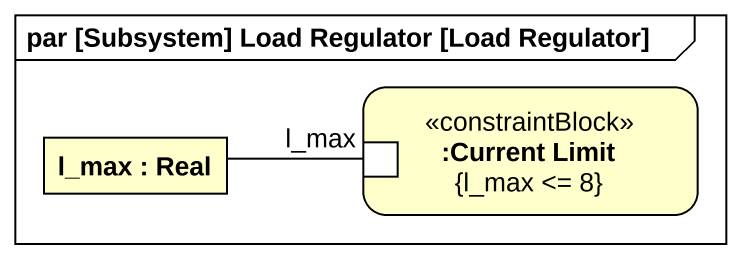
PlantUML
@startuml
mainframe par [Subsystem] Load Regulator [Load Regulator]
rectangle ":Current Limit\n{l_max <= 8}" as Current_Limit <<constraintBlock>> {
  port "l_max" as l_max_2
}
rectangle "l_max : Real" as l_max
l_max -right- l_max_2
@enduml
